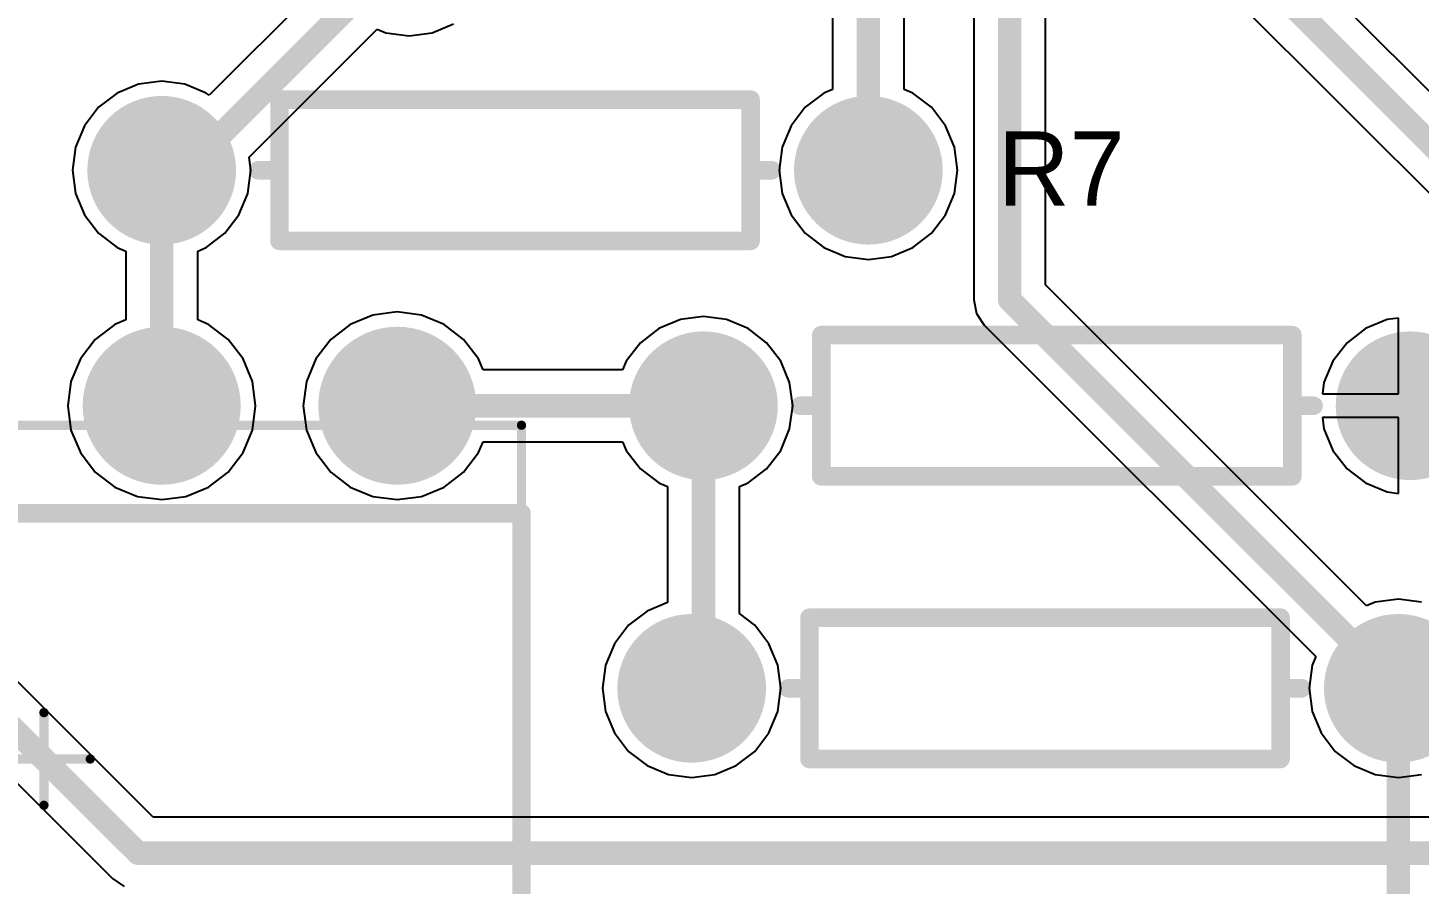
# Model space of a CAD drawing. Header units: millimetres. Extents: x 37.7 to 114.2, y 38.4 to 111.
# Drawn here: x 82.63 to 97.63, y 58.72 to 67.96 of the extents above; entities that cross this region are included whole.
import ezdxf

# ---------------------------------------------------------------- set-up
doc = ezdxf.new("R2010")
doc.units = ezdxf.units.MM
for name, color, linetype in [('BottomLayer', 5, 'Continuous'), ('BottomSolder', 6, 'Continuous'), ('KeepOutLayer', 6, 'Continuous'), ('Mechanical13', 56, 'Continuous'), ('Mechanical15', 56, 'Continuous'), ('MultiLayer', 9, 'Continuous'), ('PadHoleLayer', 156, 'Continuous'), ('TopLayer', 1, 'Continuous'), ('TopOverlay', 2, 'Continuous'), ('TopSolder', 216, 'Continuous')]:
    doc.layers.add(name, color=color, linetype=linetype)

# ---------------------------------------------------------------- blocks, each defined once
blk = doc.blocks.new('N08E_13')
at = {"layer": 'BottomLayer', "const_width": 0.75}
for points in [[(3.435, 3.81, 1), (4.185, 3.81, 1)], [(-4.185, 1.27, 1), (-3.435, 1.27, 1)], [(3.435, 1.27, 1), (4.185, 1.27, 1)], [(-4.185, -1.27, 1), (-3.435, -1.27, 1)], [(3.435, -1.27, 1), (4.185, -1.27, 1)], [(-4.185, -3.81, 1), (-3.435, -3.81, 1)], [(3.435, -3.81, 1), (4.185, -3.81, 1)]]:
    blk.add_lwpolyline(points, format="xyb", close=True, dxfattribs=at)
at = {"layer": 'BottomLayer'}
blk.add_solid([(-4.56, 3.06), (-3.06, 3.06), (-4.56, 4.56), (-3.06, 4.56)], dxfattribs=at)
at = {"layer": 'BottomSolder', "const_width": 0.852}
for points in [[(3.384, 3.81, 1), (4.236, 3.81, 1)], [(-4.236, 1.27, 1), (-3.384, 1.27, 1)], [(3.384, 1.27, 1), (4.236, 1.27, 1)], [(-4.236, -1.27, 1), (-3.384, -1.27, 1)], [(3.384, -1.27, 1), (4.236, -1.27, 1)], [(-4.236, -3.81, 1), (-3.384, -3.81, 1)], [(3.384, -3.81, 1), (4.236, -3.81, 1)]]:
    blk.add_lwpolyline(points, format="xyb", close=True, dxfattribs=at)
at = {"layer": 'BottomSolder'}
blk.add_solid([(-4.662, 2.958), (-2.958, 2.958), (-4.662, 4.662), (-2.958, 4.662)], dxfattribs=at)
at = {"layer": 'Mechanical13', "const_width": 0.1}
for points in [[(-3.6, 5.15), (3.6, 5.15)], [(-3.6, 5.15), (-3.6, -5.15)], [(3.6, 5.15), (3.6, -5.15)], [(-3.6, -5.15), (3.6, -5.15)]]:
    blk.add_lwpolyline(points, dxfattribs=at)
at = {"layer": 'Mechanical13'}
for points, const_width in [([(-3.625, 5.15, 1), (-3.575, 5.15, 1)], 0.05), ([(-3.625, 5.15, 1), (-3.575, 5.15, 1)], 0.05), ([(3.575, 5.15, 1), (3.625, 5.15, 1)], 0.05), ([(3.575, 5.15, 1), (3.625, 5.15, 1)], 0.05), ([(-2.2, 4.25, 1), (-3.2, 4.25, 1)], 0.1), ([(-3.225, 4.25, 1), (-3.175, 4.25, 1)], 0.05), ([(-2.225, 4.25, 1), (-2.175, 4.25, 1)], 0.05), ([(-3.625, -5.15, 1), (-3.575, -5.15, 1)], 0.05), ([(-3.625, -5.15, 1), (-3.575, -5.15, 1)], 0.05), ([(3.575, -5.15, 1), (3.625, -5.15, 1)], 0.05), ([(3.575, -5.15, 1), (3.625, -5.15, 1)], 0.05)]:
    blk.add_lwpolyline(points, format="xyb", close=True, dxfattribs=dict(at, const_width=const_width))
at = {"layer": 'Mechanical15', "const_width": 0.1}
for points in [[(0, 0.5), (0, -0.5)], [(-0.5, 0), (0.5, 0)]]:
    blk.add_lwpolyline(points, dxfattribs=at)
at = {"layer": 'Mechanical15', "const_width": 0.05}
for points in [[(-0.025, 0.5, 1), (0.025, 0.5, 1)], [(-0.525, 0, 1), (-0.475, 0, 1)], [(0.475, 0, 1), (0.525, 0, 1)], [(-0.025, -0.5, 1), (0.025, -0.5, 1)]]:
    blk.add_lwpolyline(points, format="xyb", close=True, dxfattribs=at)
at = {"layer": 'MultiLayer', "const_width": 0.75}
for points in [[(3.435, 3.81, 1), (4.185, 3.81, 1)], [(-4.185, 1.27, 1), (-3.435, 1.27, 1)], [(3.435, 1.27, 1), (4.185, 1.27, 1)], [(-4.185, -1.27, 1), (-3.435, -1.27, 1)], [(3.435, -1.27, 1), (4.185, -1.27, 1)], [(-4.185, -3.81, 1), (-3.435, -3.81, 1)], [(3.435, -3.81, 1), (4.185, -3.81, 1)]]:
    blk.add_lwpolyline(points, format="xyb", close=True, dxfattribs=at)
at = {"layer": 'MultiLayer'}
blk.add_solid([(-4.56, 3.06), (-3.06, 3.06), (-4.56, 4.56), (-3.06, 4.56)], dxfattribs=at)
at = {"layer": 'PadHoleLayer', "const_width": 0.45}
for points in [[(-4.035, 3.81, 1), (-3.585, 3.81, 1)], [(3.585, 3.81, 1), (4.035, 3.81, 1)], [(-4.035, 1.27, 1), (-3.585, 1.27, 1)], [(3.585, 1.27, 1), (4.035, 1.27, 1)], [(-4.035, -1.27, 1), (-3.585, -1.27, 1)], [(3.585, -1.27, 1), (4.035, -1.27, 1)], [(-4.035, -3.81, 1), (-3.585, -3.81, 1)], [(3.585, -3.81, 1), (4.035, -3.81, 1)]]:
    blk.add_lwpolyline(points, format="xyb", close=True, dxfattribs=at)
at = {"layer": 'TopLayer', "const_width": 0.75}
for points in [[(3.435, 3.81, 1), (4.185, 3.81, 1)], [(-4.185, 1.27, 1), (-3.435, 1.27, 1)], [(3.435, 1.27, 1), (4.185, 1.27, 1)], [(-4.185, -1.27, 1), (-3.435, -1.27, 1)], [(3.435, -1.27, 1), (4.185, -1.27, 1)], [(-4.185, -3.81, 1), (-3.435, -3.81, 1)], [(3.435, -3.81, 1), (4.185, -3.81, 1)]]:
    blk.add_lwpolyline(points, format="xyb", close=True, dxfattribs=at)
at = {"layer": 'TopLayer'}
blk.add_solid([(-4.56, 3.06), (-3.06, 3.06), (-4.56, 4.56), (-3.06, 4.56)], dxfattribs=at)
at = {"layer": 'TopOverlay'}
for points, const_width in [([(-3.685, 5.11, 1), (-3.935, 5.11, 1)], 0.25), ([(-3.998, 5.11, 1), (-3.873, 5.11, 1)], 0.125), ([(-3.747, 5.11, 1), (-3.622, 5.11, 1)], 0.125), ([(-2.7, 5.15, 1), (-2.6, 5.15, 1)], 0.1), ([(-2.7, 5.15, 1), (-2.6, 5.15, 1)], 0.1), ([(-0.685, 5.15, 1), (-0.585, 5.15, 1)], 0.1), ([(-0.685, 5.15, 1), (-0.585, 5.15, 1)], 0.1), ([(0.585, 5.15, 1), (0.685, 5.15, 1)], 0.1), ([(0.585, 5.15, 1), (0.685, 5.15, 1)], 0.1), ([(2.6, 5.15, 1), (2.7, 5.15, 1)], 0.1), ([(2.6, 5.15, 1), (2.7, 5.15, 1)], 0.1), ([(-1.35, 4.15, 1), (-1.95, 4.15, 1)], 0.6), ([(-2.1, 4.15, 1), (-1.8, 4.15, 1)], 0.3), ([(-1.5, 4.15, 1), (-1.2, 4.15, 1)], 0.3), ([(-2.7, -5.15, 1), (-2.6, -5.15, 1)], 0.1), ([(-2.7, -5.15, 1), (-2.6, -5.15, 1)], 0.1), ([(2.6, -5.15, 1), (2.7, -5.15, 1)], 0.1), ([(2.6, -5.15, 1), (2.7, -5.15, 1)], 0.1)]:
    blk.add_lwpolyline(points, format="xyb", close=True, dxfattribs=dict(at, const_width=const_width))
at = {"layer": 'TopOverlay', "const_width": 0.2}
for points in [[(-2.65, 5.15), (-0.635, 5.15)], [(-2.65, 5.15), (-2.65, -5.15)], [(0.635, 5.15), (2.65, 5.15)], [(2.65, 5.15), (2.65, -5.15)], [(-2.65, -5.15), (2.65, -5.15)]]:
    blk.add_lwpolyline(points, dxfattribs=at)
blk.add_lwpolyline([(0.635, 5.15, -1), (-0.635, 5.15)], format="xyb", dxfattribs=at)
at = {"layer": 'TopSolder', "const_width": 0.852}
for points in [[(3.384, 3.81, 1), (4.236, 3.81, 1)], [(-4.236, 1.27, 1), (-3.384, 1.27, 1)], [(3.384, 1.27, 1), (4.236, 1.27, 1)], [(-4.236, -1.27, 1), (-3.384, -1.27, 1)], [(3.384, -1.27, 1), (4.236, -1.27, 1)], [(-4.236, -3.81, 1), (-3.384, -3.81, 1)], [(3.384, -3.81, 1), (4.236, -3.81, 1)]]:
    blk.add_lwpolyline(points, format="xyb", close=True, dxfattribs=at)
at = {"layer": 'TopSolder'}
blk.add_solid([(-4.662, 2.958), (-2.958, 2.958), (-4.662, 4.662), (-2.958, 4.662)], dxfattribs=at)
blk = doc.blocks.new('AXIAL_0_3_20')
at = {"layer": 'BottomLayer', "const_width": 0.7}
for points in [[(-4.16, 0, 1), (-3.46, 0, 1)], [(3.46, 0, 1), (4.16, 0, 1)]]:
    blk.add_lwpolyline(points, format="xyb", close=True, dxfattribs=at)
at = {"layer": 'BottomSolder', "const_width": 0.802}
for points in [[(-4.211, 0, 1), (-3.409, 0, 1)], [(3.409, 0, 1), (4.211, 0, 1)]]:
    blk.add_lwpolyline(points, format="xyb", close=True, dxfattribs=at)
at = {"layer": 'MultiLayer', "const_width": 0.7}
for points in [[(-4.16, 0, 1), (-3.46, 0, 1)], [(3.46, 0, 1), (4.16, 0, 1)]]:
    blk.add_lwpolyline(points, format="xyb", close=True, dxfattribs=at)
at = {"layer": 'PadHoleLayer', "const_width": 0.425}
for points in [[(-4.022, 0, 1), (-3.598, 0, 1)], [(3.598, 0, 1), (4.022, 0, 1)]]:
    blk.add_lwpolyline(points, format="xyb", close=True, dxfattribs=at)
at = {"layer": 'TopLayer', "const_width": 0.7}
for points in [[(-4.16, 0, 1), (-3.46, 0, 1)], [(3.46, 0, 1), (4.16, 0, 1)]]:
    blk.add_lwpolyline(points, format="xyb", close=True, dxfattribs=at)
at = {"layer": 'TopOverlay', "const_width": 0.2}
for points in [[(-2.54, 0.762), (-2.54, -0.762)], [(2.54, 0.762), (-2.54, 0.762)], [(2.54, 0.762), (2.54, 0)], [(-2.54, 0), (-2.769, 0)], [(2.769, 0), (2.54, 0)], [(2.54, 0), (2.54, -0.762)], [(2.54, -0.762), (-2.54, -0.762)]]:
    blk.add_lwpolyline(points, dxfattribs=at)
at = {"layer": 'TopOverlay', "const_width": 0.1}
for points in [[(-2.59, 0.762, 1), (-2.49, 0.762, 1)], [(-2.59, 0.762, 1), (-2.49, 0.762, 1)], [(2.49, 0.762, 1), (2.59, 0.762, 1)], [(2.49, 0.762, 1), (2.59, 0.762, 1)], [(-2.819, 0, 1), (-2.719, 0, 1)], [(-2.59, 0, 1), (-2.49, 0, 1)], [(2.49, 0, 1), (2.59, 0, 1)], [(2.49, 0, 1), (2.59, 0, 1)], [(2.49, 0, 1), (2.59, 0, 1)], [(2.719, 0, 1), (2.819, 0, 1)], [(-2.59, -0.762, 1), (-2.49, -0.762, 1)], [(-2.59, -0.762, 1), (-2.49, -0.762, 1)], [(2.49, -0.762, 1), (2.59, -0.762, 1)], [(2.49, -0.762, 1), (2.59, -0.762, 1)]]:
    blk.add_lwpolyline(points, format="xyb", close=True, dxfattribs=at)
at = {"layer": 'TopSolder', "const_width": 0.802}
for points in [[(-4.211, 0, 1), (-3.409, 0, 1)], [(3.409, 0, 1), (4.211, 0, 1)]]:
    blk.add_lwpolyline(points, format="xyb", close=True, dxfattribs=at)
blk = doc.blocks.new('AXIAL_0_3_21')
at = {"layer": 'BottomLayer', "const_width": 0.7}
for points in [[(-4.16, 0, 1), (-3.46, 0, 1)], [(3.46, 0, 1), (4.16, 0, 1)]]:
    blk.add_lwpolyline(points, format="xyb", close=True, dxfattribs=at)
at = {"layer": 'BottomSolder', "const_width": 0.802}
for points in [[(-4.211, 0, 1), (-3.409, 0, 1)], [(3.409, 0, 1), (4.211, 0, 1)]]:
    blk.add_lwpolyline(points, format="xyb", close=True, dxfattribs=at)
at = {"layer": 'MultiLayer', "const_width": 0.7}
for points in [[(-4.16, 0, 1), (-3.46, 0, 1)], [(3.46, 0, 1), (4.16, 0, 1)]]:
    blk.add_lwpolyline(points, format="xyb", close=True, dxfattribs=at)
at = {"layer": 'PadHoleLayer', "const_width": 0.425}
for points in [[(-4.022, 0, 1), (-3.598, 0, 1)], [(3.598, 0, 1), (4.022, 0, 1)]]:
    blk.add_lwpolyline(points, format="xyb", close=True, dxfattribs=at)
at = {"layer": 'TopLayer', "const_width": 0.7}
for points in [[(-4.16, 0, 1), (-3.46, 0, 1)], [(3.46, 0, 1), (4.16, 0, 1)]]:
    blk.add_lwpolyline(points, format="xyb", close=True, dxfattribs=at)
at = {"layer": 'TopOverlay', "const_width": 0.2}
for points in [[(-2.54, 0.762), (-2.54, -0.762)], [(2.54, 0.762), (-2.54, 0.762)], [(2.54, 0.762), (2.54, 0)], [(-2.54, 0), (-2.769, 0)], [(2.769, 0), (2.54, 0)], [(2.54, 0), (2.54, -0.762)], [(2.54, -0.762), (-2.54, -0.762)]]:
    blk.add_lwpolyline(points, dxfattribs=at)
at = {"layer": 'TopOverlay', "const_width": 0.1}
for points in [[(-2.59, 0.762, 1), (-2.49, 0.762, 1)], [(-2.59, 0.762, 1), (-2.49, 0.762, 1)], [(2.49, 0.762, 1), (2.59, 0.762, 1)], [(2.49, 0.762, 1), (2.59, 0.762, 1)], [(-2.819, 0, 1), (-2.719, 0, 1)], [(-2.59, 0, 1), (-2.49, 0, 1)], [(2.49, 0, 1), (2.59, 0, 1)], [(2.49, 0, 1), (2.59, 0, 1)], [(2.49, 0, 1), (2.59, 0, 1)], [(2.719, 0, 1), (2.819, 0, 1)], [(-2.59, -0.762, 1), (-2.49, -0.762, 1)], [(-2.59, -0.762, 1), (-2.49, -0.762, 1)], [(2.49, -0.762, 1), (2.59, -0.762, 1)], [(2.49, -0.762, 1), (2.59, -0.762, 1)]]:
    blk.add_lwpolyline(points, format="xyb", close=True, dxfattribs=at)
at = {"layer": 'TopSolder', "const_width": 0.802}
for points in [[(-4.211, 0, 1), (-3.409, 0, 1)], [(3.409, 0, 1), (4.211, 0, 1)]]:
    blk.add_lwpolyline(points, format="xyb", close=True, dxfattribs=at)
blk = doc.blocks.new('AXIAL_0_3_22')
at = {"layer": 'BottomLayer', "const_width": 0.7}
for points in [[(-4.16, 0, 1), (-3.46, 0, 1)], [(3.46, 0, 1), (4.16, 0, 1)]]:
    blk.add_lwpolyline(points, format="xyb", close=True, dxfattribs=at)
at = {"layer": 'BottomSolder', "const_width": 0.802}
for points in [[(-4.211, 0, 1), (-3.409, 0, 1)], [(3.409, 0, 1), (4.211, 0, 1)]]:
    blk.add_lwpolyline(points, format="xyb", close=True, dxfattribs=at)
at = {"layer": 'MultiLayer', "const_width": 0.7}
for points in [[(-4.16, 0, 1), (-3.46, 0, 1)], [(3.46, 0, 1), (4.16, 0, 1)]]:
    blk.add_lwpolyline(points, format="xyb", close=True, dxfattribs=at)
at = {"layer": 'PadHoleLayer', "const_width": 0.425}
for points in [[(-4.022, 0, 1), (-3.598, 0, 1)], [(3.598, 0, 1), (4.022, 0, 1)]]:
    blk.add_lwpolyline(points, format="xyb", close=True, dxfattribs=at)
at = {"layer": 'TopLayer', "const_width": 0.7}
for points in [[(-4.16, 0, 1), (-3.46, 0, 1)], [(3.46, 0, 1), (4.16, 0, 1)]]:
    blk.add_lwpolyline(points, format="xyb", close=True, dxfattribs=at)
at = {"layer": 'TopOverlay', "const_width": 0.2}
for points in [[(-2.54, 0.762), (-2.54, -0.762)], [(2.54, 0.762), (-2.54, 0.762)], [(2.54, 0.762), (2.54, 0)], [(-2.54, 0), (-2.769, 0)], [(2.769, 0), (2.54, 0)], [(2.54, 0), (2.54, -0.762)], [(2.54, -0.762), (-2.54, -0.762)]]:
    blk.add_lwpolyline(points, dxfattribs=at)
at = {"layer": 'TopOverlay', "const_width": 0.1}
for points in [[(-2.59, 0.762, 1), (-2.49, 0.762, 1)], [(-2.59, 0.762, 1), (-2.49, 0.762, 1)], [(2.49, 0.762, 1), (2.59, 0.762, 1)], [(2.49, 0.762, 1), (2.59, 0.762, 1)], [(-2.819, 0, 1), (-2.719, 0, 1)], [(-2.59, 0, 1), (-2.49, 0, 1)], [(2.49, 0, 1), (2.59, 0, 1)], [(2.49, 0, 1), (2.59, 0, 1)], [(2.49, 0, 1), (2.59, 0, 1)], [(2.719, 0, 1), (2.819, 0, 1)], [(-2.59, -0.762, 1), (-2.49, -0.762, 1)], [(-2.59, -0.762, 1), (-2.49, -0.762, 1)], [(2.49, -0.762, 1), (2.59, -0.762, 1)], [(2.49, -0.762, 1), (2.59, -0.762, 1)]]:
    blk.add_lwpolyline(points, format="xyb", close=True, dxfattribs=at)
at = {"layer": 'TopSolder', "const_width": 0.802}
for points in [[(-4.211, 0, 1), (-3.409, 0, 1)], [(3.409, 0, 1), (4.211, 0, 1)]]:
    blk.add_lwpolyline(points, format="xyb", close=True, dxfattribs=at)

msp = doc.modelspace()

# ---------------------------------------------------------------- linework, layer by layer
at = {"layer": 'BottomLayer', "const_width": 0.254}
msp.add_lwpolyline([(97.409, 58.547), (97.409, 60.833)], dxfattribs=at)
at = {"layer": 'BottomLayer', "const_width": 0.127}
msp.add_lwpolyline([(97.346, 60.833, 1), (97.472, 60.833, 1)], format="xyb", close=True, dxfattribs=at)
at = {"layer": 'KeepOutLayer', "const_width": 0.254}
msp.add_lwpolyline([(110.236, 76.581, 1), (41.656, 76.581, 1)], format="xyb", close=True, dxfattribs=at)
at = {"layer": 'TopLayer'}
for p, q in [((91.306, 71.374), (91.306, 67.293)), ((92.082, 67.293), (92.082, 71.209)), ((92.83, 70.354), (92.83, 65.024)), ((93.606, 65.185), (93.606, 70.193)), ((99.462, 65.553), (95.915, 69.1)), ((95.287, 68.628), (98.799, 65.117)), ((85.85, 68.492), (84.587, 67.23)), ((86.99, 67.905), (87.222, 68.001)), ((85.018, 66.561), (86.399, 67.943)), ((86.399, 67.943), (86.492, 67.905)), ((86.492, 67.905), (86.741, 67.872)), ((86.741, 67.872), (86.99, 67.905)), ((84.074, 67.383), (83.825, 67.35)), ((84.323, 67.35), (84.074, 67.383)), ((83.593, 67.254), (83.394, 67.101)), ((83.825, 67.35), (83.593, 67.254)), ((84.555, 67.254), (84.323, 67.35)), ((84.587, 67.23), (84.555, 67.254)), ((91.213, 67.254), (91.014, 67.101)), ((91.306, 67.293), (91.213, 67.254)), ((92.175, 67.254), (92.082, 67.293)), ((92.374, 67.101), (92.175, 67.254)), ((83.394, 67.101), (83.241, 66.902)), ((91.014, 67.101), (90.861, 66.902)), ((92.527, 66.902), (92.374, 67.101)), ((83.241, 66.902), (83.145, 66.67)), ((90.861, 66.902), (90.765, 66.67)), ((92.623, 66.67), (92.527, 66.902)), ((83.145, 66.67), (83.112, 66.421)), ((90.765, 66.67), (90.732, 66.421)), ((92.656, 66.421), (92.623, 66.67)), ((85.036, 66.421), (85.018, 66.561)), ((83.112, 66.421), (83.145, 66.172)), ((85.003, 66.172), (85.036, 66.421)), ((90.732, 66.421), (90.765, 66.172)), ((92.623, 66.172), (92.656, 66.421)), ((83.145, 66.172), (83.241, 65.94)), ((84.907, 65.94), (85.003, 66.172)), ((90.765, 66.172), (90.861, 65.94)), ((92.527, 65.94), (92.623, 66.172)), ((83.241, 65.94), (83.394, 65.741)), ((84.754, 65.741), (84.907, 65.94)), ((90.861, 65.94), (91.014, 65.741)), ((92.374, 65.741), (92.527, 65.94)), ((83.394, 65.741), (83.593, 65.588)), ((84.555, 65.588), (84.754, 65.741)), ((91.014, 65.741), (91.213, 65.588)), ((92.175, 65.588), (92.374, 65.741)), ((83.593, 65.588), (83.686, 65.549)), ((84.462, 65.549), (84.555, 65.588)), ((91.213, 65.588), (91.445, 65.492)), ((91.943, 65.492), (92.175, 65.588)), ((83.686, 65.549), (83.686, 64.807)), ((84.462, 64.807), (84.462, 65.549)), ((91.445, 65.492), (91.694, 65.459)), ((91.694, 65.459), (91.943, 65.492)), ((97.067, 61.724), (93.606, 65.185)), ((92.83, 65.024), (92.859, 64.875)), ((86.352, 64.859), (86.108, 64.758)), ((86.614, 64.894), (86.352, 64.859)), ((86.876, 64.859), (86.614, 64.894)), ((87.12, 64.758), (86.876, 64.859)), ((89.916, 64.843), (89.667, 64.81)), ((90.165, 64.81), (89.916, 64.843)), ((92.859, 64.875), (92.943, 64.749)), ((97.409, 64.827), (97.287, 64.81)), ((97.409, 64.008), (97.409, 64.827)), ((83.568, 64.758), (83.358, 64.597)), ((83.686, 64.807), (83.568, 64.758)), ((84.58, 64.758), (84.462, 64.807)), ((84.79, 64.597), (84.58, 64.758)), ((86.108, 64.758), (85.898, 64.597)), ((87.33, 64.597), (87.12, 64.758)), ((89.435, 64.714), (89.236, 64.561)), ((89.667, 64.81), (89.435, 64.714)), ((90.397, 64.714), (90.165, 64.81)), ((90.596, 64.561), (90.397, 64.714)), ((92.943, 64.749), (96.518, 61.175)), ((97.055, 64.714), (96.856, 64.561)), ((97.287, 64.81), (97.055, 64.714)), ((83.358, 64.597), (83.197, 64.387)), ((84.951, 64.387), (84.79, 64.597)), ((85.898, 64.597), (85.737, 64.387)), ((87.491, 64.387), (87.33, 64.597)), ((89.236, 64.561), (89.083, 64.362)), ((90.749, 64.362), (90.596, 64.561)), ((96.856, 64.561), (96.703, 64.362)), ((83.197, 64.387), (83.096, 64.143)), ((85.052, 64.143), (84.951, 64.387)), ((85.737, 64.387), (85.636, 64.143)), ((87.54, 64.269), (87.491, 64.387)), ((89.044, 64.269), (87.54, 64.269)), ((89.083, 64.362), (89.044, 64.269)), ((90.845, 64.13), (90.749, 64.362)), ((96.703, 64.362), (96.607, 64.13)), ((83.096, 64.143), (83.061, 63.881)), ((85.087, 63.881), (85.052, 64.143)), ((85.636, 64.143), (85.601, 63.881)), ((90.878, 63.881), (90.845, 64.13)), ((96.607, 64.13), (96.59, 64.008)), ((96.59, 64.008), (97.409, 64.008)), ((83.061, 63.881), (83.096, 63.619)), ((85.052, 63.619), (85.087, 63.881)), ((85.601, 63.881), (85.636, 63.619)), ((90.845, 63.632), (90.878, 63.881)), ((83.096, 63.619), (83.197, 63.375)), ((84.951, 63.375), (85.052, 63.619)), ((85.636, 63.619), (85.737, 63.375)), ((90.749, 63.4), (90.845, 63.632)), ((97.409, 63.754), (96.59, 63.754)), ((96.59, 63.754), (96.607, 63.632)), ((96.607, 63.632), (96.703, 63.4)), ((97.409, 62.935), (97.409, 63.754)), ((83.981, 59.443), (79.923, 63.501)), ((87.491, 63.375), (87.54, 63.493)), ((87.54, 63.493), (89.044, 63.493)), ((89.044, 63.493), (89.083, 63.4)), ((83.197, 63.375), (83.358, 63.165)), ((84.79, 63.165), (84.951, 63.375)), ((85.737, 63.375), (85.898, 63.165)), ((87.33, 63.165), (87.491, 63.375)), ((89.083, 63.4), (89.236, 63.201)), ((90.596, 63.201), (90.749, 63.4)), ((96.703, 63.4), (96.856, 63.201)), ((83.358, 63.165), (83.568, 63.004)), ((84.58, 63.004), (84.79, 63.165)), ((85.898, 63.165), (86.108, 63.004)), ((87.12, 63.004), (87.33, 63.165)), ((89.236, 63.201), (89.435, 63.048)), ((90.397, 63.048), (90.596, 63.201)), ((96.856, 63.201), (97.055, 63.048)), ((89.435, 63.048), (89.528, 63.009)), ((90.304, 63.009), (90.397, 63.048)), ((97.055, 63.048), (97.287, 62.952)), ((79.374, 62.952), (83.545, 58.78)), ((83.568, 63.004), (83.812, 62.903)), ((83.812, 62.903), (84.074, 62.868)), ((84.074, 62.868), (84.336, 62.903)), ((84.336, 62.903), (84.58, 63.004)), ((86.108, 63.004), (86.352, 62.903)), ((86.352, 62.903), (86.614, 62.868)), ((86.614, 62.868), (86.876, 62.903)), ((86.876, 62.903), (87.12, 63.004)), ((89.528, 63.009), (89.528, 61.757)), ((90.304, 61.64), (90.304, 63.009)), ((97.287, 62.952), (97.409, 62.935)), ((89.308, 61.666), (89.109, 61.513)), ((89.528, 61.757), (89.308, 61.666)), ((97.16, 61.762), (97.067, 61.724)), ((97.409, 61.795), (97.16, 61.762)), ((97.658, 61.762), (97.409, 61.795)), ((89.109, 61.513), (88.956, 61.314)), ((90.469, 61.513), (90.304, 61.64)), ((90.622, 61.314), (90.469, 61.513)), ((88.956, 61.314), (88.86, 61.082)), ((90.718, 61.082), (90.622, 61.314)), ((88.86, 61.082), (88.827, 60.833)), ((90.751, 60.833), (90.718, 61.082)), ((96.48, 61.082), (96.447, 60.833)), ((96.518, 61.175), (96.48, 61.082)), ((88.827, 60.833), (88.86, 60.584)), ((90.718, 60.584), (90.751, 60.833)), ((96.447, 60.833), (96.48, 60.584)), ((88.86, 60.584), (88.956, 60.352)), ((90.622, 60.352), (90.718, 60.584)), ((96.48, 60.584), (96.576, 60.352)), ((88.956, 60.352), (89.109, 60.153)), ((90.469, 60.153), (90.622, 60.352)), ((96.576, 60.352), (96.729, 60.153)), ((89.109, 60.153), (89.308, 60)), ((90.27, 60), (90.469, 60.153)), ((96.729, 60.153), (96.928, 60)), ((89.308, 60), (89.54, 59.904)), ((89.54, 59.904), (89.789, 59.871)), ((89.789, 59.871), (90.038, 59.904)), ((90.038, 59.904), (90.27, 60)), ((96.928, 60), (97.16, 59.904)), ((97.16, 59.904), (97.409, 59.871)), ((97.409, 59.871), (97.658, 59.904)), ((97.883, 59.443), (83.981, 59.443)), ((83.545, 58.78), (83.671, 58.696))]:
    msp.add_line(p, q, dxfattribs=at)
at = {"layer": 'TopLayer', "const_width": 0.254}
msp.add_lwpolyline([(107.618, 97.822, -1.871653), (44.274, 97.822)], format="xyb", dxfattribs=at)
for points in [[(91.694, 66.421), (91.694, 71.374)], [(93.218, 65.024), (93.218, 70.354)], [(94.996, 69.469), (99.187, 65.278)], [(84.328, 66.421), (86.741, 68.834)], [(84.074, 63.881), (84.074, 66.421)], [(84.074, 66.421), (84.328, 66.421)], [(93.218, 65.024), (97.409, 60.833)], [(78.994, 63.881), (83.82, 59.055)], [(86.614, 63.881), (89.916, 63.881)], [(89.916, 60.96), (89.916, 63.881)], [(89.789, 60.833), (89.916, 60.96)], [(83.82, 59.055), (98.044, 59.055)]]:
    msp.add_lwpolyline(points, dxfattribs=at)
at = {"layer": 'TopLayer', "const_width": 0.127}
for points in [[(84.01, 66.421, 1), (84.137, 66.421, 1)], [(84.01, 66.421, 1), (84.137, 66.421, 1)], [(84.264, 66.421, 1), (84.391, 66.421, 1)], [(84.264, 66.421, 1), (84.391, 66.421, 1)], [(91.63, 66.421, 1), (91.757, 66.421, 1)], [(93.154, 65.024, 1), (93.281, 65.024, 1)], [(93.154, 65.024, 1), (93.281, 65.024, 1)], [(84.01, 63.881, 1), (84.137, 63.881, 1)], [(86.55, 63.881, 1), (86.677, 63.881, 1)], [(89.852, 63.881, 1), (89.98, 63.881, 1)], [(89.852, 63.881, 1), (89.98, 63.881, 1)], [(89.852, 60.96, 1), (89.98, 60.96, 1)], [(89.852, 60.96, 1), (89.98, 60.96, 1)], [(89.725, 60.833, 1), (89.852, 60.833, 1)], [(97.346, 60.833, 1), (97.472, 60.833, 1)], [(83.756, 59.055, 1), (83.883, 59.055, 1)], [(83.756, 59.055, 1), (83.883, 59.055, 1)]]:
    msp.add_lwpolyline(points, format="xyb", close=True, dxfattribs=at)

# ---------------------------------------------------------------- block references
for name, p, rotation in [('AXIAL_0_3_20', (87.884, 66.421), 180), ('N08E_13', (82.804, 60.071), 90), ('AXIAL_0_3_22', (93.726, 63.881), 180), ('AXIAL_0_3_21', (93.599, 60.833), 180)]:
    msp.add_blockref(name, p, dxfattribs=dict(rotation=rotation))

# ---------------------------------------------------------------- texts
at = {"layer": 'TopOverlay'}
msp.add_text('R7', height=0.8, dxfattribs=at).set_placement((93.091, 66.04))

doc.saveas('drawing.dxf')
